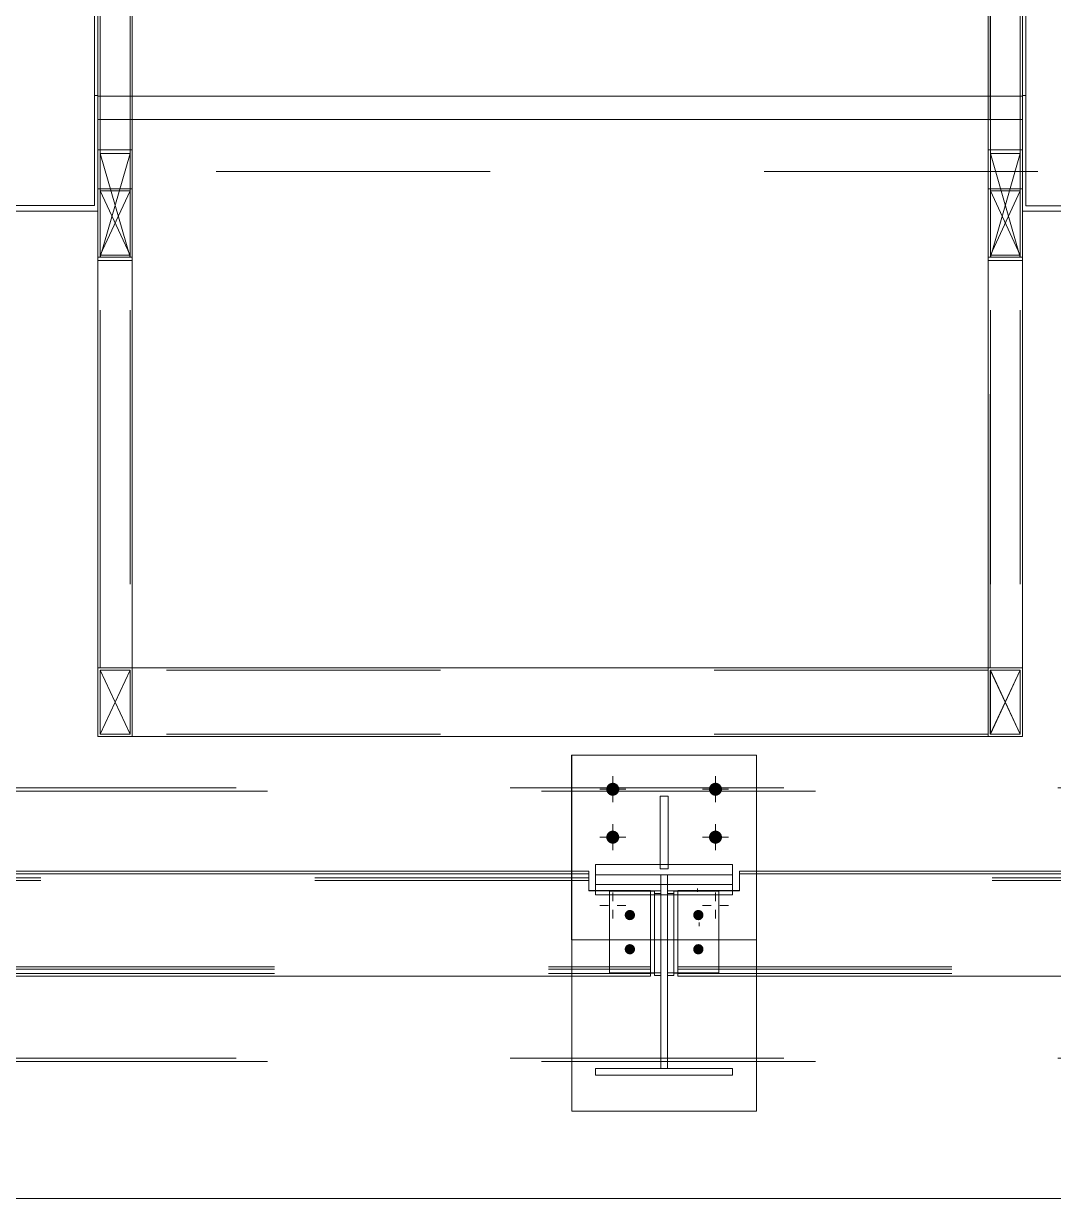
# Model space of a CAD drawing. Header units: millimetres. Extents: x 652937 to 1670132, y 1473552 to 2851037.
# Drawn here: x 663471.442 to 663472.947, y 1524461.732 to 1524463.448 of the extents above; entities that cross this region are included whole.
import ezdxf

# ---------------------------------------------------------------- set-up
doc = ezdxf.new("R2010")
doc.units = ezdxf.units.MM
doc.linetypes.add('XKITLINE00', pattern=[0])
doc.linetypes.add('XKITLINE02', pattern=[4, 2, -2])
doc.layers.add('Bolt', color=7, linetype='Continuous', lineweight=0)
doc.layers.add('Part', color=7, linetype='Continuous', lineweight=0)

# ---------------------------------------------------------------- blocks, each defined once
blk = doc.blocks.new('*A768424')
at = {"layer": 'Part', "color": 7, "linetype": 'XKITLINE02', "lineweight": 0}
blk.add_line((394.581399, 141.236798), (475.601482, 141.236798), dxfattribs=at)
blk = doc.blocks.new('*A889544')
at = {"layer": 'Part', "color": 7, "linetype": 'XKITLINE00', "lineweight": 0}
blk.add_line((475.101557, 133.736798), (440.581603, 133.736798), dxfattribs=at)
blk = doc.blocks.new('*A890545')
at = {"layer": 'Part', "color": 7, "linetype": 'XKITLINE02', "lineweight": 0}
for p, q in [((474.726496, 136.736798), (440.956029, 136.736798)), ((440.956029, 136.711798), (474.726495, 136.711798)), ((440.956029, 134.736798), (474.726496, 134.736798)), ((474.726495, 134.761798), (440.956126, 134.761798))]:
    blk.add_line(p, q, dxfattribs=at)
blk = doc.blocks.new('*A891546')
at = {"layer": 'Part', "color": 7, "linetype": 'XKITLINE00', "lineweight": 0}
for p, q in [((457.821599, 136.17576), (457.351563, 136.17576)), ((457.351563, 136.17576), (457.351732, 136.029384)), ((458.351563, 136.17576), (457.881599, 136.17576)), ((458.351563, 136.17576), (458.351732, 136.029381)), ((457.351563, 136.100657), (457.351645, 136.029384)), ((457.351732, 135.954281), (457.351732, 136.029384)), ((457.351732, 136.029384), (458.351732, 136.029381)), ((458.351732, 136.029381), (458.351732, 135.954278)), ((458.351732, 135.954278), (457.351732, 135.954281))]:
    blk.add_line(p, q, dxfattribs=at)
at = {"layer": 'Part', "color": 7, "linetype": 'XKITLINE02', "lineweight": 0}
for p, q in [((457.351563, 136.100657), (457.351563, 136.17576)), ((457.881599, 136.17576), (457.821599, 136.17576)), ((458.351563, 136.17576), (458.351563, 136.100657)), ((458.351563, 136.100657), (457.351563, 136.100657)), ((457.351645, 136.029384), (457.351732, 135.954281)), ((458.351563, 136.100657), (458.351732, 135.954278))]:
    blk.add_line(p, q, dxfattribs=at)
blk = doc.blocks.new('*A892547')
at = {"layer": 'Part', "color": 7, "linetype": 'XKITLINE00', "lineweight": 0}
for p, q in [((457.351563, 134.63681), (457.351563, 134.68681)), ((457.351563, 134.68681), (457.351732, 134.68681)), ((457.351563, 134.68681), (458.351732, 134.68681)), ((457.351732, 134.63681), (457.351732, 134.68681)), ((458.351732, 134.68681), (458.351732, 134.63681)), ((457.351563, 134.63681), (457.351732, 134.63681)), ((458.351732, 134.63681), (457.351563, 134.63681))]:
    blk.add_line(p, q, dxfattribs=at)
at = {"layer": 'Part', "color": 7, "linetype": 'XKITLINE02', "lineweight": 0}
for p, q in [((458.351563, 134.68681), (458.351732, 134.68681)), ((458.351563, 134.63681), (458.351563, 134.68681)), ((458.351563, 134.63681), (458.351732, 134.63681))]:
    blk.add_line(p, q, dxfattribs=at)
blk = doc.blocks.new('*A893548')
at = {"layer": 'Part', "color": 7, "linetype": 'XKITLINE00', "lineweight": 0}
for p, q in [((466.246617, 136.128559), (458.401617, 136.128559)), ((458.401617, 136.128559), (458.40164, 136.108933)), ((466.24664, 136.108933), (466.246617, 136.128559)), ((466.24664, 136.108933), (458.40164, 136.108933)), ((458.40164, 136.108933), (458.40164, 135.984105)), ((466.24664, 135.984105), (466.24664, 136.108933)), ((458.401638, 135.985675), (458.351732, 135.985675)), ((458.40164, 135.984105), (458.351732, 135.984105)), ((466.296732, 135.985675), (466.246638, 135.985675)), ((466.296732, 135.984105), (466.24664, 135.984105)), ((457.951638, 135.382506), (457.951638, 135.359961)), ((457.951638, 135.359961), (466.696656, 135.359961)), ((466.696656, 135.382506), (466.696656, 135.359961))]:
    blk.add_line(p, q, dxfattribs=at)
at = {"layer": 'Part', "color": 7, "linetype": 'XKITLINE02', "lineweight": 0}
for p, q in [((458.401617, 136.078628), (458.401617, 136.128559)), ((466.246617, 136.128559), (466.246617, 136.078628)), ((466.246617, 136.078628), (458.401617, 136.078628)), ((458.401638, 136.060572), (458.401617, 136.078628)), ((466.246638, 136.060572), (458.401638, 136.060572)), ((458.401638, 135.985675), (458.401638, 136.060572)), ((466.246617, 136.078628), (466.246638, 136.060572)), ((466.246638, 135.985675), (466.246638, 136.060572)), ((457.951638, 135.985675), (457.951636, 135.411463)), ((458.351732, 135.985675), (457.951638, 135.985675)), ((457.95164, 135.984105), (457.951638, 135.985675)), ((457.95164, 135.984105), (457.951638, 135.382506)), ((458.351732, 135.984105), (457.95164, 135.984105)), ((458.40164, 135.984105), (458.401638, 135.985675)), ((466.24664, 135.984105), (466.246638, 135.985675)), ((466.696656, 135.985675), (466.296732, 135.985675)), ((466.696658, 135.984105), (466.296732, 135.984105)), ((466.696654, 135.411463), (466.696656, 135.985675)), ((466.696656, 135.985675), (466.696658, 135.984105)), ((466.696658, 135.984105), (466.696656, 135.382506)), ((457.951636, 135.411463), (457.951615, 135.429519)), ((457.951615, 135.429519), (457.951615, 135.379587)), ((457.951615, 135.429519), (466.696633, 135.429519)), ((466.696633, 135.379587), (466.696633, 135.429519)), ((466.696633, 135.429519), (466.696654, 135.411463)), ((457.951615, 135.379587), (457.951638, 135.359961)), ((457.951615, 135.379587), (466.696633, 135.379587)), ((457.951636, 135.411463), (466.696654, 135.411463)), ((466.696633, 135.379587), (466.696656, 135.359961))]:
    blk.add_line(p, q, dxfattribs=at)
blk = doc.blocks.new('*A894549')
at = {"layer": 'Part', "color": 7, "linetype": 'XKITLINE02', "lineweight": 0}
for p, q in [((453.967769, 137.611803), (453.967631, 137.611803)), ((453.967631, 137.611803), (453.967646, 137.611803)), ((453.967631, 137.611803), (453.967631, 137.111803)), ((460.217645, 137.595803), (453.967632, 137.595803)), ((453.967632, 137.127803), (453.967632, 137.595803)), ((453.967645, 137.595803), (453.967645, 137.127803)), ((453.967646, 137.111803), (453.967646, 137.611803)), ((460.217631, 137.611803), (460.217646, 137.611803)), ((460.217631, 137.111803), (460.217631, 137.611803)), ((460.217632, 137.595803), (460.217632, 137.127803)), ((460.217645, 137.595803), (460.217632, 137.595803)), ((460.217645, 137.127803), (460.217645, 137.595803)), ((453.967769, 137.111803), (453.967631, 137.111803)), ((453.967631, 137.111803), (453.967646, 137.111803)), ((460.217645, 137.127803), (453.967632, 137.127803)), ((453.967646, 137.111803), (453.967769, 137.111803)), ((460.217632, 137.127803), (460.217645, 137.127803))]:
    blk.add_line(p, q, dxfattribs=at)
at = {"layer": 'Part', "color": 7, "linetype": 'XKITLINE00', "lineweight": 0}
for p, q in [((460.217646, 137.611803), (453.967769, 137.611803)), ((460.217646, 137.611803), (460.217646, 137.111803)), ((453.967769, 137.111803), (460.217646, 137.111803)), ((460.217646, 137.111803), (460.217631, 137.111803))]:
    blk.add_line(p, q, dxfattribs=at)
blk = doc.blocks.new('*A895550')
at = {"layer": 'Part', "color": 7, "linetype": 'XKITLINE00', "lineweight": 0}
for p, q in [((457.176583, 136.975781), (457.176576, 136.975781)), ((458.526583, 136.975781), (457.176583, 136.975781)), ((457.176583, 136.975781), (457.176583, 136.128559)), ((458.526576, 136.975781), (458.526583, 136.975781)), ((458.526583, 136.975781), (458.526583, 136.128559)), ((457.176583, 135.359961), (457.176583, 134.375781)), ((458.526583, 135.359961), (458.526583, 134.375781)), ((457.176583, 134.375781), (457.176576, 134.375781)), ((458.526583, 134.375781), (457.176583, 134.375781)), ((458.526576, 134.375781), (458.526583, 134.375781))]:
    blk.add_line(p, q, dxfattribs=at)
at = {"layer": 'Part', "color": 7, "linetype": 'XKITLINE02', "lineweight": 0}
for p, q in [((457.176576, 136.975781), (457.176576, 134.375781)), ((458.526576, 136.975781), (458.526576, 134.375781)), ((457.176583, 136.128559), (457.176583, 135.359961)), ((458.526583, 136.128559), (458.526583, 135.359961))]:
    blk.add_line(p, q, dxfattribs=at)
blk = doc.blocks.new('*A896551')
at = {"layer": 'Part', "color": 7, "linetype": 'XKITLINE02', "lineweight": 0}
for p, q in [((458.526517, 136.975781), (457.176515, 136.975781)), ((457.176515, 135.625782), (457.176515, 136.975781)), ((457.176517, 135.625782), (457.176517, 136.975781)), ((458.526515, 135.625782), (458.526515, 136.975781)), ((458.526517, 135.625782), (458.526517, 136.975781)), ((458.526517, 135.625782), (457.176515, 135.625782))]:
    blk.add_line(p, q, dxfattribs=at)
blk = doc.blocks.new('*A897552')
at = {"layer": 'Bolt'}
for points in [[(457.43, 136.735), (457.4327, 136.744), (457.4371, 136.7522), (457.443, 136.7594), (457.4502, 136.7653), (457.4584, 136.7697), (457.4673, 136.7724), (457.4766, 136.7733), (457.4858, 136.7724), (457.4948, 136.7697), (457.503, 136.7653), (457.5102, 136.7594), (457.5161, 136.7522), (457.5205, 136.744), (457.5232, 136.735), (457.5241, 136.7258), (457.5232, 136.7165), (457.5205, 136.7076), (457.5161, 136.6994), (457.5102, 136.6922), (457.503, 136.6863), (457.4948, 136.6819), (457.4858, 136.6792), (457.4766, 136.6783), (457.4673, 136.6792), (457.4584, 136.6819), (457.4502, 136.6863), (457.443, 136.6922), (457.4371, 136.6994), (457.4327, 136.7076), (457.43, 136.7165), (457.4291, 136.7258)], [(458.18, 136.735), (458.1827, 136.744), (458.1871, 136.7522), (458.193, 136.7594), (458.2002, 136.7653), (458.2084, 136.7697), (458.2173, 136.7724), (458.2266, 136.7733), (458.2358, 136.7724), (458.2448, 136.7697), (458.253, 136.7653), (458.2602, 136.7594), (458.2661, 136.7522), (458.2705, 136.744), (458.2732, 136.735), (458.2741, 136.7258), (458.2732, 136.7165), (458.2705, 136.7076), (458.2661, 136.6994), (458.2602, 136.6922), (458.253, 136.6863), (458.2448, 136.6819), (458.2358, 136.6792), (458.2266, 136.6783), (458.2173, 136.6792), (458.2084, 136.6819), (458.2002, 136.6863), (458.193, 136.6922), (458.1871, 136.6994), (458.1827, 136.7076), (458.18, 136.7165), (458.1791, 136.7258)], [(457.43, 136.385), (457.4327, 136.394), (457.4371, 136.4022), (457.443, 136.4094), (457.4502, 136.4153), (457.4584, 136.4197), (457.4673, 136.4224), (457.4766, 136.4233), (457.4858, 136.4224), (457.4948, 136.4197), (457.503, 136.4153), (457.5102, 136.4094), (457.5161, 136.4022), (457.5205, 136.394), (457.5232, 136.385), (457.5241, 136.3758), (457.5232, 136.3665), (457.5205, 136.3576), (457.5161, 136.3494), (457.5102, 136.3422), (457.503, 136.3363), (457.4948, 136.3319), (457.4858, 136.3292), (457.4766, 136.3283), (457.4673, 136.3292), (457.4584, 136.3319), (457.4502, 136.3363), (457.443, 136.3422), (457.4371, 136.3494), (457.4327, 136.3576), (457.43, 136.3665), (457.4291, 136.3758)], [(458.18, 136.385), (458.1827, 136.394), (458.1871, 136.4022), (458.193, 136.4094), (458.2002, 136.4153), (458.2084, 136.4197), (458.2173, 136.4224), (458.2266, 136.4233), (458.2358, 136.4224), (458.2448, 136.4197), (458.253, 136.4153), (458.2602, 136.4094), (458.2661, 136.4022), (458.2705, 136.394), (458.2732, 136.385), (458.2741, 136.3758), (458.2732, 136.3665), (458.2705, 136.3576), (458.2661, 136.3494), (458.2602, 136.3422), (458.253, 136.3363), (458.2448, 136.3319), (458.2358, 136.3292), (458.2266, 136.3283), (458.2173, 136.3292), (458.2084, 136.3319), (458.2002, 136.3363), (458.193, 136.3422), (458.1871, 136.3494), (458.1827, 136.3576), (458.18, 136.3665), (458.1791, 136.3758)]]:
    blk.add_hatch(color=7, dxfattribs=at).paths.add_polyline_path(points, flags=17)
at = {"layer": 'Bolt', "color": 7, "linetype": 'XKITLINE00', "lineweight": 0}
for p, q in [((457.4765, 136.6308), (457.4765, 136.8208)), ((458.2265, 136.6308), (458.2265, 136.8208)), ((457.3815, 136.7258), (457.5715, 136.7258)), ((458.1315, 136.7258), (458.3215, 136.7258)), ((457.4765, 136.2808), (457.4765, 136.4708)), ((458.2265, 136.2808), (458.2265, 136.4708)), ((457.3815, 136.3758), (457.5715, 136.3758)), ((458.1315, 136.3758), (458.3215, 136.3758)), ((457.4765, 135.9708), (457.4765, 135.9075)), ((458.2265, 135.9708), (458.2265, 135.9075)), ((457.3815, 135.8758), (457.4448, 135.8758)), ((457.5715, 135.8758), (457.5083, 135.8758)), ((458.1315, 135.8758), (458.1948, 135.8758)), ((458.3215, 135.8758), (458.2583, 135.8758)), ((457.4765, 135.7808), (457.4765, 135.8441)), ((458.2265, 135.7808), (458.2265, 135.8441))]:
    blk.add_line(p, q, dxfattribs=at)
blk = doc.blocks.new('*A898553')
at = {"layer": 'Part', "color": 7, "linetype": 'XKITLINE02', "lineweight": 0}
for p, q in [((457.876644, 135.384861), (457.876646, 135.984039)), ((458.251646, 135.984039), (457.876646, 135.984039)), ((457.876669, 135.964413), (457.876646, 135.984039)), ((457.876667, 135.365235), (457.876669, 135.964413)), ((457.876669, 135.964413), (457.921669, 135.964413)), ((457.921647, 135.382506), (457.921649, 135.981684)), ((457.921649, 135.981684), (458.251649, 135.981684)), ((457.921669, 135.964413), (457.921649, 135.981684)), ((457.921669, 135.964413), (457.921669, 135.95428)), ((458.251644, 135.384861), (458.251646, 135.984039)), ((458.251649, 135.981684), (458.251646, 135.984039)), ((458.251649, 135.981684), (458.251649, 135.954279)), ((457.876644, 135.384861), (458.251644, 135.384861)), ((457.876667, 135.365235), (457.876644, 135.384861)), ((457.876667, 135.365235), (457.876732, 135.365235)), ((457.921647, 135.382506), (457.921667, 135.365235)), ((458.251644, 135.384861), (458.251647, 135.382506))]:
    blk.add_line(p, q, dxfattribs=at)
at = {"layer": 'Part', "color": 7, "linetype": 'XKITLINE00', "lineweight": 0}
for p, q in [((457.921669, 135.95428), (457.921667, 135.365235)), ((458.251649, 135.954279), (458.251647, 135.382506)), ((457.876732, 135.365235), (457.921667, 135.365235)), ((458.251647, 135.382506), (457.921647, 135.382506))]:
    blk.add_line(p, q, dxfattribs=at)
blk = doc.blocks.new('*A944599')
at = {"layer": 'Part', "color": 7, "linetype": 'XKITLINE02', "lineweight": 0}
for p, q in [((453.692701, 142.802535), (453.692717, 142.272179)), ((453.717716, 142.260135), (453.717699, 142.791891)), ((453.692717, 142.272179), (453.692736, 141.759837)), ((453.717731, 141.83667), (453.717716, 142.260135)), ((453.717754, 142.185976), (453.717764, 141.923913)), ((453.717755, 141.252837), (453.717731, 141.83667)), ((453.692736, 141.759837), (453.692756, 141.267531)), ((453.692756, 141.267531), (453.692769, 140.988546)), ((453.717769, 140.947775), (453.717755, 141.252837))]:
    blk.add_line(p, q, dxfattribs=at)
at = {"layer": 'Part', "color": 7, "linetype": 'XKITLINE00', "lineweight": 0}
for p, q in [((453.69276, 142.014355), (453.692742, 142.501012)), ((453.717745, 142.417504), (453.717754, 142.185976)), ((453.692769, 141.793755), (453.69276, 142.014355)), ((453.717764, 141.923913), (453.717769, 141.793753)), ((453.692769, 140.988546), (453.692769, 141.793755)), ((453.717769, 141.793753), (453.692769, 141.793755)), ((453.717769, 140.947775), (453.717769, 141.793753)), ((452.967769, 140.947834), (453.717769, 140.947775)), ((452.992769, 140.988601), (453.692769, 140.988546))]:
    blk.add_line(p, q, dxfattribs=at)
blk = doc.blocks.new('*A946601')
at = {"layer": 'Part', "color": 7, "linetype": 'XKITLINE02', "lineweight": 0}
for p, q in [((460.467699, 142.791891), (460.467716, 142.260135)), ((460.492717, 142.272179), (460.492701, 142.802535)), ((460.467716, 142.260135), (460.467734, 141.746441)), ((460.492736, 141.759837), (460.492717, 142.272179)), ((460.467754, 142.185976), (460.46776, 142.014355)), ((460.46776, 142.014355), (460.467764, 141.923913)), ((460.467734, 141.746441), (460.467755, 141.252837)), ((460.492756, 141.267531), (460.492736, 141.759837)), ((460.492769, 140.988015), (460.492756, 141.267531)), ((460.467755, 141.252837), (460.467769, 140.947248))]:
    blk.add_line(p, q, dxfattribs=at)
at = {"layer": 'Part', "color": 7, "linetype": 'XKITLINE00', "lineweight": 0}
for p, q in [((460.492742, 142.501012), (460.49276, 142.014355)), ((460.467745, 142.417504), (460.467754, 142.185976)), ((460.49276, 142.014355), (460.492769, 141.793149)), ((460.467764, 141.923913), (460.467769, 141.793152)), ((460.467769, 141.793152), (460.467769, 140.947248)), ((460.492769, 141.793149), (460.467769, 141.793152)), ((460.492769, 140.988015), (460.492769, 141.793149)), ((460.467769, 140.947248), (461.217769, 140.947189)), ((460.492769, 140.988015), (461.192769, 140.98796))]:
    blk.add_line(p, q, dxfattribs=at)
blk = doc.blocks.new('*A947602')
at = {"layer": 'Part', "color": 7, "linetype": 'XKITLINE00', "lineweight": 0}
for p, q in [((460.467675, 149.786797), (453.717652, 149.786797)), ((453.717675, 146.836809), (453.717675, 149.786797)), ((460.467652, 149.786797), (460.467675, 149.786797)), ((460.467675, 149.786797), (460.467675, 146.836809)), ((453.717676, 146.259713), (453.717675, 146.836809)), ((460.467675, 146.836809), (460.467676, 146.259713)), ((453.717677, 146.068233), (453.717679, 145.685025)), ((460.467677, 146.068234), (460.467679, 145.685025)), ((453.717682, 145.45728), (453.717685, 145.115096)), ((460.467682, 145.45728), (460.467685, 145.115096)), ((453.717688, 144.874256), (453.717693, 144.552265)), ((460.467688, 144.874256), (460.467693, 144.552265)), ((453.717697, 144.306798), (453.717703, 143.998843)), ((460.467697, 144.306798), (460.467703, 143.998843)), ((453.717708, 143.753196), (453.717715, 143.457103)), ((460.467708, 143.753196), (460.467715, 143.457103)), ((453.717721, 143.21416), (453.717729, 142.929268)), ((460.467721, 143.21416), (460.467729, 142.929268)), ((453.717737, 142.691168), (453.717745, 142.417504)), ((460.467737, 142.691168), (460.467745, 142.417504)), ((453.717754, 142.185976), (453.717764, 141.923913)), ((460.467754, 142.185976), (460.467764, 141.923913)), ((453.717769, 141.788936), (460.467769, 141.788365)), ((453.717769, 141.617348), (453.717769, 141.788936)), ((460.467769, 141.616777), (460.467769, 141.788365)), ((460.467769, 141.616777), (453.717769, 141.617348))]:
    blk.add_line(p, q, dxfattribs=at)
at = {"layer": 'Part', "color": 7, "linetype": 'XKITLINE02', "lineweight": 0}
for p, q in [((453.717652, 148.536797), (453.717652, 149.786797)), ((460.467652, 148.536797), (460.467652, 149.786797)), ((453.717658, 148.536797), (453.717658, 149.686797)), ((453.717658, 149.686797), (453.717669, 149.686797)), ((453.717658, 149.686797), (460.467669, 149.686797)), ((453.717669, 149.686797), (453.717669, 146.83681)), ((460.467658, 148.536797), (460.467658, 149.686797)), ((460.467669, 149.686797), (460.467669, 146.83681)), ((460.467658, 148.536797), (453.717652, 148.536797)), ((460.467652, 148.536797), (460.467658, 148.536797)), ((453.717669, 146.83681), (453.71767, 146.24164)), ((460.46767, 146.271676), (460.467669, 146.83681)), ((453.71767, 146.24164), (453.717674, 145.649019)), ((453.717676, 146.259713), (453.717677, 146.068233)), ((460.467673, 145.708792), (460.46767, 146.271676)), ((460.467676, 146.259713), (460.467676, 146.24818)), ((460.467676, 146.24818), (460.467677, 146.068234)), ((453.717674, 145.649019), (453.717679, 145.061485)), ((453.717679, 145.685025), (453.717682, 145.45728)), ((460.467679, 145.15036), (460.467673, 145.708792)), ((460.467679, 145.685025), (460.46768, 145.662072)), ((460.46768, 145.662072), (460.467682, 145.45728)), ((460.467686, 144.598583), (460.467679, 145.15036)), ((453.717679, 145.061485), (453.717688, 144.481553)), ((453.717685, 145.115096), (453.717688, 144.874256)), ((460.467685, 145.115096), (460.467685, 145.080994)), ((460.467685, 145.080994), (460.467688, 144.874256)), ((453.717693, 144.552265), (453.717697, 144.306798)), ((460.467698, 143.911706), (460.467686, 144.598583)), ((460.467693, 144.552265), (460.467694, 144.507434)), ((453.717688, 144.481553), (453.717698, 143.911706)), ((460.467694, 144.507434), (460.467697, 144.306798)), ((453.717703, 143.998843), (453.717708, 143.753196)), ((460.467703, 143.998843), (460.467704, 143.94385)), ((460.467704, 143.94385), (460.467708, 143.753196)), ((453.717698, 143.911706), (453.717711, 143.354385)), ((460.467711, 143.354385), (460.467698, 143.911706)), ((453.717715, 143.457103), (453.717721, 143.21416)), ((460.467715, 143.457103), (460.467716, 143.392653)), ((453.717711, 143.354385), (453.717726, 142.811976)), ((460.467726, 142.811976), (460.467711, 143.354385)), ((460.467716, 143.392653), (460.467721, 143.21416)), ((453.717729, 142.929268), (453.717737, 142.691168)), ((460.467729, 142.929268), (460.467731, 142.856205)), ((453.717726, 142.811976), (453.717743, 142.286802)), ((460.467743, 142.286802), (460.467726, 142.811976)), ((460.467731, 142.856205), (460.467737, 142.691168)), ((453.717745, 142.417504), (453.717754, 142.185976)), ((460.467745, 142.417504), (460.467748, 142.336802)), ((460.467748, 142.336802), (460.467754, 142.185976)), ((453.717743, 142.286802), (453.717762, 141.781113)), ((460.467762, 141.781113), (460.467743, 142.286802)), ((453.717764, 141.923913), (453.717767, 141.83667)), ((460.467764, 141.923913), (460.467769, 141.793152)), ((453.717762, 141.781113), (453.717769, 141.617348)), ((453.717769, 141.793753), (453.717767, 141.83667)), ((453.717769, 141.793753), (453.717769, 141.788936)), ((460.467769, 141.616777), (460.467762, 141.781113)), ((460.467769, 141.793152), (460.467769, 141.788365))]:
    blk.add_line(p, q, dxfattribs=at)
blk = doc.blocks.new('*A952607')
at = {"layer": 'Bolt'}
for points in [[(457.6089, 135.8437), (457.616, 135.8416), (457.6224, 135.8381), (457.6281, 135.8335), (457.6328, 135.8278), (457.6363, 135.8213), (457.6384, 135.8143), (457.6391, 135.807), (457.6384, 135.7997), (457.6363, 135.7927), (457.6328, 135.7862), (457.6282, 135.7805), (457.6225, 135.7758), (457.616, 135.7724), (457.609, 135.7702), (457.6017, 135.7695), (457.5944, 135.7702), (457.5873, 135.7723), (457.5808, 135.7758), (457.5752, 135.7804), (457.5705, 135.7861), (457.567, 135.7926), (457.5649, 135.7996), (457.5641, 135.8069), (457.5649, 135.8142), (457.567, 135.8212), (457.5704, 135.8277), (457.5751, 135.8334), (457.5808, 135.8381), (457.5873, 135.8415), (457.5943, 135.8437), (457.6016, 135.8444)], [(457.6089, 135.594), (457.616, 135.5919), (457.6224, 135.5884), (457.6281, 135.5838), (457.6328, 135.5781), (457.6363, 135.5717), (457.6384, 135.5646), (457.6391, 135.5573), (457.6384, 135.55), (457.6363, 135.543), (457.6328, 135.5365), (457.6282, 135.5308), (457.6225, 135.5262), (457.616, 135.5227), (457.609, 135.5206), (457.6017, 135.5198), (457.5944, 135.5205), (457.5873, 135.5227), (457.5808, 135.5261), (457.5752, 135.5308), (457.5705, 135.5364), (457.567, 135.5429), (457.5649, 135.5499), (457.5641, 135.5572), (457.5649, 135.5645), (457.567, 135.5716), (457.5704, 135.5781), (457.5751, 135.5837), (457.5808, 135.5884), (457.5873, 135.5919), (457.5943, 135.594), (457.6016, 135.5947)]]:
    blk.add_hatch(color=7, dxfattribs=at).paths.add_polyline_path(points, flags=17)
at = {"layer": 'Bolt', "color": 7, "linetype": 'XKITLINE00', "lineweight": 0}
for p, q in [((457.6016, 135.8049), (457.6016, 135.8173)), ((457.6016, 135.5552), (457.6016, 135.5677))]:
    blk.add_line(p, q, dxfattribs=at)
blk = doc.blocks.new('*A1006661')
at = {"layer": 'Part', "color": 7, "linetype": 'XKITLINE02', "lineweight": 0}
for p, q in [((453.967661, 146.836801), (453.717661, 146.836801)), ((453.717661, 146.836801), (453.717661, 143.76488)), ((453.717662, 146.257558), (453.717661, 146.836801)), ((453.967661, 146.836801), (453.967661, 143.76488)), ((453.967661, 146.836801), (453.967662, 146.24818)), ((453.733661, 143.812091), (453.951661, 146.327673)), ((453.951661, 143.812091), (453.733661, 146.327673)), ((453.733661, 146.327673), (453.733661, 143.812091)), ((453.733661, 146.327673), (453.951661, 146.327673)), ((453.951661, 146.327673), (453.951661, 143.812091)), ((453.717666, 145.680602), (453.717662, 146.257558)), ((453.733662, 146.24818), (453.733665, 145.662072)), ((453.951665, 145.678597), (453.951662, 146.24818)), ((453.967662, 146.24818), (453.967666, 145.662072)), ((453.717671, 145.108209), (453.717666, 145.680602)), ((453.733665, 145.662072), (453.733671, 145.080994)), ((453.95167, 145.105211), (453.951665, 145.678597)), ((453.967666, 145.662072), (453.967672, 145.080994)), ((453.717679, 144.542637), (453.717671, 145.108209)), ((453.733671, 145.080994), (453.733678, 144.507434)), ((453.951678, 144.538658), (453.95167, 145.105211)), ((453.967672, 145.080994), (453.96768, 144.507434)), ((453.717689, 143.98612), (453.717679, 144.542637)), ((453.951688, 143.981175), (453.951678, 144.538658)), ((453.733678, 144.507434), (453.733689, 143.94385)), ((453.96768, 144.507434), (453.96769, 143.94385)), ((453.717701, 143.440853), (453.717689, 143.98612)), ((453.733689, 143.94385), (453.733701, 143.392653)), ((453.9517, 143.434963), (453.951688, 143.981175)), ((453.96769, 143.94385), (453.967702, 143.392653)), ((453.717661, 143.76488), (453.967661, 143.76488)), ((453.717661, 143.76488), (453.717672, 143.25679)), ((453.733661, 143.812091), (453.951661, 143.812091)), ((453.733673, 143.26268), (453.733661, 143.812091)), ((453.951661, 143.812091), (453.951673, 143.26268)), ((453.967672, 143.25679), (453.967661, 143.76488)), ((453.717715, 142.908988), (453.717701, 143.440853)), ((453.951714, 142.902175), (453.9517, 143.434963)), ((453.733701, 143.392653), (453.733715, 142.856205)), ((453.967702, 143.392653), (453.967716, 142.856205)), ((453.717672, 143.25679), (453.717687, 142.696098)), ((453.733688, 142.702911), (453.733673, 143.26268)), ((453.951673, 143.26268), (453.951688, 142.702911)), ((453.967687, 142.696098), (453.967672, 143.25679)), ((453.71773, 142.392624), (453.717715, 142.908988)), ((453.95173, 142.384916), (453.951714, 142.902175)), ((453.733715, 142.856205), (453.733731, 142.336802)), ((453.967716, 142.856205), (453.967732, 142.336802)), ((453.717687, 142.696098), (453.717704, 142.151747)), ((453.733705, 142.159455), (453.733688, 142.702911)), ((453.951688, 142.702911), (453.951705, 142.159455)), ((453.967704, 142.151747), (453.967687, 142.696098)), ((453.717748, 141.8938), (453.71773, 142.392624)), ((453.951748, 141.885227), (453.95173, 142.384916)), ((453.733731, 142.336802), (453.73375, 141.83667)), ((453.967732, 142.336802), (453.967751, 141.83667)), ((453.717704, 142.151747), (453.717723, 141.617348)), ((453.733724, 141.63446), (453.733705, 142.159455)), ((453.951705, 142.159455), (453.951724, 141.617328)), ((453.967723, 141.625886), (453.967704, 142.151747)), ((453.717768, 141.414483), (453.717748, 141.8938)), ((453.951767, 141.405079), (453.951748, 141.885227)), ((453.73375, 141.83667), (453.733769, 141.370157)), ((453.967751, 141.83667), (453.96776, 141.617326)), ((453.717723, 141.617348), (453.717744, 141.12059)), ((453.733744, 141.129995), (453.733724, 141.63446)), ((453.951724, 141.617328), (453.951744, 141.129995)), ((453.967744, 141.12059), (453.967723, 141.625886)), ((453.717769, 141.39625), (453.717768, 141.414483)), ((453.951769, 141.37014), (453.951767, 141.405079)), ((453.717744, 141.12059), (453.717769, 140.587716)), ((453.733767, 140.648053), (453.733744, 141.129995)), ((453.951744, 141.129995), (453.951769, 140.611882)), ((453.967766, 140.637854), (453.967744, 141.12059)), ((453.733769, 140.611897), (453.733767, 140.648053)), ((453.967769, 140.587699), (453.967766, 140.637854))]:
    blk.add_line(p, q, dxfattribs=at)
at = {"layer": 'Part', "color": 7, "linetype": 'XKITLINE00', "lineweight": 0}
for p, q in [((453.96776, 141.617326), (453.967769, 141.396231)), ((453.717769, 141.39625), (453.717769, 140.587716)), ((453.717769, 141.39625), (453.967769, 141.396231)), ((453.951769, 140.611882), (453.733769, 141.370157)), ((453.733769, 141.370157), (453.951769, 141.37014)), ((453.733769, 140.611897), (453.733769, 141.370157)), ((453.733769, 140.611897), (453.951769, 141.37014)), ((453.951769, 141.37014), (453.951769, 140.611882)), ((453.967769, 140.587699), (453.967769, 141.396231)), ((453.717769, 140.587716), (453.967769, 140.587699)), ((453.951769, 140.611882), (453.733769, 140.611897))]:
    blk.add_line(p, q, dxfattribs=at)
blk = doc.blocks.new('*A1007662')
at = {"layer": 'Part', "color": 7, "linetype": 'XKITLINE02', "lineweight": 0}
for p, q in [((453.717631, 148.224297), (453.717631, 137.611803)), ((453.717661, 148.224297), (453.717661, 140.947775)), ((453.733632, 137.611803), (453.733632, 148.224297)), ((453.73366, 148.224297), (453.73366, 137.611803)), ((453.951632, 148.224297), (453.951632, 137.611803)), ((453.95166, 148.224297), (453.95166, 137.611803)), ((453.967631, 148.224297), (453.967631, 137.611803)), ((453.967661, 148.224297), (453.967661, 140.587699)), ((453.717661, 137.611803), (453.967661, 137.611803))]:
    blk.add_line(p, q, dxfattribs=at)
at = {"layer": 'Part', "color": 7, "linetype": 'XKITLINE00', "lineweight": 0}
for p, q in [((453.717661, 140.947775), (453.717661, 137.611803)), ((453.967661, 140.587699), (453.967661, 137.611803)), ((453.717631, 137.611803), (453.717661, 137.611803)), ((453.717769, 137.611803), (453.717661, 137.611803))]:
    blk.add_line(p, q, dxfattribs=at)
blk = doc.blocks.new('*A1008663')
at = {"layer": 'Part', "color": 7, "linetype": 'XKITLINE00', "lineweight": 0}
for p, q in [((453.717631, 137.111803), (453.717631, 137.611803)), ((453.717769, 137.611803), (453.717661, 137.611803)), ((453.967769, 137.611803), (453.717769, 137.611803)), ((453.717769, 137.611803), (453.717769, 137.111803)), ((453.951769, 137.127803), (453.733769, 137.595803)), ((453.733769, 137.127803), (453.951769, 137.595803)), ((453.951769, 137.595803), (453.733769, 137.595803)), ((453.733769, 137.595803), (453.733769, 137.127803)), ((453.951631, 137.127803), (453.951631, 137.595803)), ((453.951769, 137.127803), (453.951769, 137.595803)), ((453.967769, 137.111803), (453.967769, 137.611803)), ((453.967769, 137.111803), (453.717631, 137.111803)), ((453.733769, 137.127803), (453.951769, 137.127803))]:
    blk.add_line(p, q, dxfattribs=at)
at = {"layer": 'Part', "color": 7, "linetype": 'XKITLINE02', "lineweight": 0}
for p, q in [((453.717661, 137.611803), (453.717631, 137.611803)), ((453.951631, 137.127803), (453.733631, 137.595803)), ((453.733631, 137.127803), (453.951631, 137.595803)), ((453.733631, 137.595803), (453.733769, 137.595803)), ((453.733631, 137.595803), (453.733631, 137.127803)), ((453.733769, 137.595803), (453.733631, 137.595803)), ((453.951631, 137.595803), (453.951769, 137.595803)), ((453.967631, 137.611803), (453.967631, 137.111803)), ((453.733631, 137.127803), (453.733769, 137.127803)), ((453.733631, 137.127803), (453.733769, 137.127803)), ((453.951631, 137.127803), (453.951769, 137.127803)), ((453.967631, 137.111803), (453.967769, 137.111803))]:
    blk.add_line(p, q, dxfattribs=at)
blk = doc.blocks.new('*A1009664')
at = {"layer": 'Part', "color": 7, "linetype": 'XKITLINE02', "lineweight": 0}
for p, q in [((457.826563, 136.100657), (457.826563, 135.365235)), ((457.876563, 136.100657), (457.826563, 136.100657)), ((457.826563, 136.100657), (457.826732, 135.954281)), ((457.876563, 134.68681), (457.876563, 136.100657)), ((457.876563, 136.100657), (457.876732, 135.954281)), ((457.826563, 134.68681), (457.826732, 134.68681)), ((457.826732, 134.68681), (457.826563, 134.68681))]:
    blk.add_line(p, q, dxfattribs=at)
at = {"layer": 'Part', "color": 7, "linetype": 'XKITLINE00', "lineweight": 0}
for p, q in [((457.826732, 134.68681), (457.826732, 135.954281)), ((457.826732, 135.954281), (457.876732, 135.954281)), ((457.876732, 135.954281), (457.876732, 134.68681)), ((457.826563, 135.365235), (457.826563, 134.68681)), ((457.876732, 134.68681), (457.826732, 134.68681))]:
    blk.add_line(p, q, dxfattribs=at)
blk = doc.blocks.new('*A1010665')
at = {"layer": 'Part', "color": 7, "linetype": 'XKITLINE00', "lineweight": 0}
for p, q in [((457.301617, 136.128559), (449.456617, 136.128559)), ((449.456617, 136.128559), (449.45664, 136.108933)), ((457.30164, 136.108933), (457.301617, 136.128559)), ((457.30164, 136.108933), (449.45664, 136.108933)), ((449.45664, 136.108933), (449.45664, 135.984105)), ((457.30164, 135.984105), (457.30164, 136.108933)), ((449.456638, 135.985675), (449.406732, 135.985675)), ((449.45664, 135.984105), (449.406732, 135.984105)), ((457.351732, 135.985675), (457.301638, 135.985675)), ((457.351732, 135.984105), (457.30164, 135.984105)), ((449.006638, 135.382506), (449.006638, 135.359961)), ((449.006638, 135.359961), (457.751656, 135.359961)), ((457.751656, 135.382506), (457.751656, 135.359961))]:
    blk.add_line(p, q, dxfattribs=at)
at = {"layer": 'Part', "color": 7, "linetype": 'XKITLINE02', "lineweight": 0}
for p, q in [((449.456617, 136.078628), (449.456617, 136.128559)), ((457.301617, 136.128559), (457.301617, 136.078628)), ((457.301617, 136.078628), (449.456617, 136.078628)), ((449.456638, 136.060572), (449.456617, 136.078628)), ((457.301638, 136.060572), (449.456638, 136.060572)), ((449.456638, 135.985675), (449.456638, 136.060572)), ((457.301617, 136.078628), (457.301638, 136.060572)), ((457.301638, 135.985675), (457.301638, 136.060572)), ((449.006638, 135.985675), (449.006636, 135.411463)), ((449.406732, 135.985675), (449.006638, 135.985675)), ((449.00664, 135.984105), (449.006638, 135.985675)), ((449.00664, 135.984105), (449.006638, 135.382506)), ((449.406732, 135.984105), (449.00664, 135.984105)), ((449.45664, 135.984105), (449.456638, 135.985675)), ((457.30164, 135.984105), (457.301638, 135.985675)), ((457.751656, 135.985675), (457.351732, 135.985675)), ((457.751658, 135.984105), (457.351732, 135.984105)), ((457.751654, 135.411463), (457.751656, 135.985675)), ((457.751656, 135.985675), (457.751658, 135.984105)), ((457.751658, 135.984105), (457.751656, 135.382506)), ((449.006636, 135.411463), (449.006615, 135.429519)), ((449.006615, 135.429519), (449.006615, 135.379587)), ((449.006615, 135.429519), (457.751633, 135.429519)), ((457.751633, 135.379587), (457.751633, 135.429519)), ((457.751633, 135.429519), (457.751654, 135.411463)), ((449.006615, 135.379587), (449.006638, 135.359961)), ((449.006615, 135.379587), (457.751633, 135.379587)), ((449.006636, 135.411463), (457.751654, 135.411463)), ((457.751633, 135.379587), (457.751656, 135.359961))]:
    blk.add_line(p, q, dxfattribs=at)
blk = doc.blocks.new('*A1011666')
at = {"layer": 'Part', "color": 7, "linetype": 'XKITLINE02', "lineweight": 0}
for p, q in [((453.717661, 141.111803), (453.717661, 140.947775)), ((453.967744, 141.111803), (453.717661, 141.111803)), ((453.717768, 140.611803), (453.717744, 141.111803)), ((453.951661, 140.627803), (453.733661, 141.095803)), ((453.733661, 140.627803), (453.951661, 141.095803)), ((453.951745, 141.095803), (453.733661, 141.095803)), ((453.733661, 141.095803), (453.733661, 140.627803)), ((453.733745, 141.095803), (453.733767, 140.627803)), ((453.951661, 141.095803), (453.951661, 140.627803)), ((453.951767, 140.627803), (453.951745, 141.095803)), ((453.967661, 140.611803), (453.967661, 141.111803)), ((453.967768, 140.611803), (453.967744, 141.111803)), ((453.967768, 140.611803), (453.717768, 140.611803)), ((453.733661, 140.627803), (453.951767, 140.627803))]:
    blk.add_line(p, q, dxfattribs=at)
at = {"layer": 'Part', "color": 7, "linetype": 'XKITLINE00', "lineweight": 0}
for p, q in [((453.717661, 140.947775), (453.717661, 140.611803)), ((453.717661, 140.611803), (453.717769, 140.611803)), ((453.717661, 140.611803), (453.717768, 140.611803))]:
    blk.add_line(p, q, dxfattribs=at)
blk = doc.blocks.new('*A1013668')
at = {"layer": 'Part', "color": 7, "linetype": 'XKITLINE00', "lineweight": 0}
for p, q in [((457.881593, 136.675757), (457.821563, 136.675757)), ((457.8216, 136.143625), (457.821593, 136.675757)), ((457.881563, 136.675757), (457.881593, 136.675757)), ((457.881593, 136.675757), (457.8816, 136.143625)), ((457.8816, 136.143625), (457.8216, 136.143625))]:
    blk.add_line(p, q, dxfattribs=at)
at = {"layer": 'Part', "color": 7, "linetype": 'XKITLINE02', "lineweight": 0}
for p, q in [((457.821563, 136.675757), (457.821563, 136.175757)), ((457.881563, 136.175757), (457.881563, 136.675757)), ((457.881563, 136.175757), (457.821563, 136.175757)), ((457.821563, 136.175757), (457.8216, 136.143625)), ((457.8816, 136.143625), (457.881563, 136.175757))]:
    blk.add_line(p, q, dxfattribs=at)
blk = doc.blocks.new('*A1014669')
at = {"layer": 'Bolt', "color": 7, "linetype": 'XKITLINE02', "lineweight": 0}
for p, q in [((458.096399, 135.975571), (458.096368, 136.001543)), ((458.10675, 135.726123), (458.10672, 135.752094))]:
    blk.add_line(p, q, dxfattribs=at)
blk = doc.blocks.new('*A1015670')
at = {"layer": 'Part', "color": 7, "linetype": 'XKITLINE02', "lineweight": 0}
for p, q in [((457.45164, 135.984039), (457.451638, 135.384861)), ((457.82664, 135.984039), (457.45164, 135.984039)), ((457.45164, 135.984039), (457.451642, 135.981684)), ((457.451642, 135.981684), (457.781642, 135.981684)), ((457.451642, 135.981684), (457.451642, 135.954281)), ((457.781642, 135.981684), (457.78164, 135.382506)), ((457.781642, 135.981684), (457.781662, 135.964413)), ((457.781662, 135.964413), (457.826662, 135.964413)), ((457.781662, 135.964413), (457.781662, 135.95428)), ((457.82664, 135.984039), (457.826638, 135.384861)), ((457.826662, 135.964413), (457.82664, 135.984039)), ((457.826662, 135.964413), (457.826662, 135.95428)), ((457.451638, 135.384861), (457.826638, 135.384861)), ((457.45164, 135.382506), (457.451638, 135.384861)), ((457.78166, 135.365235), (457.78164, 135.382506)), ((457.82666, 135.365235), (457.826638, 135.384861))]:
    blk.add_line(p, q, dxfattribs=at)
at = {"layer": 'Part', "color": 7, "linetype": 'XKITLINE00', "lineweight": 0}
for p, q in [((457.451642, 135.954281), (457.45164, 135.382506)), ((457.781662, 135.95428), (457.78166, 135.365235)), ((457.826662, 135.95428), (457.82666, 135.365235)), ((457.78164, 135.382506), (457.45164, 135.382506)), ((457.82666, 135.365235), (457.78166, 135.365235))]:
    blk.add_line(p, q, dxfattribs=at)
blk = doc.blocks.new('*A1016671')
at = {"layer": 'Bolt'}
for points in [[(458.1089, 135.8437), (458.116, 135.8416), (458.1224, 135.8381), (458.1281, 135.8335), (458.1328, 135.8278), (458.1363, 135.8213), (458.1384, 135.8143), (458.1391, 135.807), (458.1384, 135.7997), (458.1363, 135.7927), (458.1329, 135.7862), (458.1282, 135.7805), (458.1225, 135.7758), (458.116, 135.7724), (458.109, 135.7702), (458.1017, 135.7695), (458.0944, 135.7702), (458.0873, 135.7723), (458.0808, 135.7758), (458.0752, 135.7804), (458.0705, 135.7861), (458.067, 135.7926), (458.0649, 135.7996), (458.0641, 135.8069), (458.0649, 135.8142), (458.067, 135.8212), (458.0704, 135.8277), (458.0751, 135.8334), (458.0808, 135.8381), (458.0873, 135.8415), (458.0943, 135.8437), (458.1016, 135.8444)], [(458.1089, 135.594), (458.116, 135.5919), (458.1224, 135.5884), (458.1281, 135.5838), (458.1328, 135.5781), (458.1363, 135.5717), (458.1384, 135.5646), (458.1391, 135.5573), (458.1384, 135.55), (458.1363, 135.543), (458.1329, 135.5365), (458.1282, 135.5308), (458.1225, 135.5262), (458.116, 135.5227), (458.109, 135.5206), (458.1017, 135.5198), (458.0944, 135.5205), (458.0873, 135.5227), (458.0808, 135.5261), (458.0752, 135.5308), (458.0705, 135.5364), (458.067, 135.5429), (458.0649, 135.5499), (458.0641, 135.5572), (458.0649, 135.5645), (458.067, 135.5716), (458.0704, 135.5781), (458.0751, 135.5837), (458.0808, 135.5884), (458.0873, 135.5919), (458.0943, 135.594), (458.1016, 135.5947)]]:
    blk.add_hatch(color=7, dxfattribs=at).paths.add_polyline_path(points, flags=17)
at = {"layer": 'Bolt', "color": 7, "linetype": 'XKITLINE00', "lineweight": 0}
for p, q in [((458.1017, 135.8049), (458.1016, 135.8173)), ((458.1017, 135.5552), (458.1016, 135.5677))]:
    blk.add_line(p, q, dxfattribs=at)
blk = doc.blocks.new('*A1040695')
at = {"layer": 'Part', "color": 7, "linetype": 'XKITLINE02', "lineweight": 0}
for p, q in [((460.467661, 146.836801), (460.217661, 146.836801)), ((460.217661, 146.836801), (460.217661, 143.76488)), ((460.217662, 146.257558), (460.217661, 146.836801)), ((460.467661, 146.836801), (460.467661, 143.76488)), ((460.467661, 146.836801), (460.467662, 146.24818)), ((460.233661, 143.812091), (460.451661, 146.327673)), ((460.451661, 143.812091), (460.233661, 146.327673)), ((460.233661, 146.327673), (460.233661, 143.812091)), ((460.233661, 146.327673), (460.451661, 146.327673)), ((460.451661, 146.327673), (460.451661, 143.812091)), ((460.217666, 145.680602), (460.217662, 146.257558)), ((460.233661, 146.256554), (460.233665, 145.678597)), ((460.451665, 145.678597), (460.451661, 146.256554)), ((460.467662, 146.24818), (460.467666, 145.662072)), ((460.217671, 145.108209), (460.217666, 145.680602)), ((460.233665, 145.678597), (460.23367, 145.105211)), ((460.45167, 145.105211), (460.451665, 145.678597)), ((460.467666, 145.662072), (460.467672, 145.080994)), ((460.217679, 144.542637), (460.217671, 145.108209)), ((460.23367, 145.105211), (460.233678, 144.538658)), ((460.451678, 144.538658), (460.45167, 145.105211)), ((460.467672, 145.080994), (460.467679, 144.507434)), ((460.217689, 143.98612), (460.217679, 144.542637)), ((460.233678, 144.538658), (460.233688, 143.981175)), ((460.451688, 143.981175), (460.451678, 144.538658)), ((460.467679, 144.507434), (460.46769, 143.94385)), ((460.217701, 143.440853), (460.217689, 143.98612)), ((460.233688, 143.981175), (460.2337, 143.434963)), ((460.4517, 143.434963), (460.451688, 143.981175)), ((460.46769, 143.94385), (460.467702, 143.392653)), ((460.217661, 143.76488), (460.467661, 143.76488)), ((460.217661, 143.76488), (460.217672, 143.25679)), ((460.233661, 143.812091), (460.451661, 143.812091)), ((460.233673, 143.26268), (460.233661, 143.812091)), ((460.451661, 143.812091), (460.451673, 143.26268)), ((460.467672, 143.25679), (460.467661, 143.76488)), ((460.217715, 142.908988), (460.217701, 143.440853)), ((460.2337, 143.434963), (460.233714, 142.902175)), ((460.451714, 142.902175), (460.4517, 143.434963)), ((460.467702, 143.392653), (460.467716, 142.856205)), ((460.217672, 143.25679), (460.217687, 142.696098)), ((460.233688, 142.702911), (460.233673, 143.26268)), ((460.451673, 143.26268), (460.451688, 142.702911)), ((460.467687, 142.696098), (460.467672, 143.25679)), ((460.21773, 142.392624), (460.217715, 142.908988)), ((460.233714, 142.902175), (460.23373, 142.384916)), ((460.45173, 142.384916), (460.451714, 142.902175)), ((460.467716, 142.856205), (460.467732, 142.336802)), ((460.217687, 142.696098), (460.217704, 142.151747)), ((460.233705, 142.159455), (460.233688, 142.702911)), ((460.451688, 142.702911), (460.451705, 142.159455)), ((460.467704, 142.151747), (460.467687, 142.696098)), ((460.217748, 141.8938), (460.21773, 142.392624)), ((460.23373, 142.384916), (460.233749, 141.83667)), ((460.451747, 141.885227), (460.45173, 142.384916)), ((460.467732, 142.336802), (460.467751, 141.83667)), ((460.217704, 142.151747), (460.217723, 141.625886)), ((460.233724, 141.63446), (460.233705, 142.159455)), ((460.451705, 142.159455), (460.451724, 141.63446)), ((460.467723, 141.625886), (460.467704, 142.151747)), ((460.217748, 141.8938), (460.21776, 141.616798)), ((460.451767, 141.414483), (460.451747, 141.885227)), ((460.233749, 141.83667), (460.233769, 141.369649)), ((460.467751, 141.83667), (460.467769, 141.395723)), ((460.217723, 141.625886), (460.217744, 141.12059)), ((460.233744, 141.129995), (460.233724, 141.63446)), ((460.451724, 141.63446), (460.451744, 141.129995)), ((460.467744, 141.12059), (460.467723, 141.625886)), ((460.451769, 141.369632), (460.451767, 141.414483)), ((460.217744, 141.12059), (460.217769, 140.58727)), ((460.233767, 140.648053), (460.233744, 141.129995)), ((460.451744, 141.129995), (460.451769, 140.611436)), ((460.467766, 140.637854), (460.467744, 141.12059)), ((460.233769, 140.611451), (460.233767, 140.648053)), ((460.467769, 140.587252), (460.467766, 140.637854))]:
    blk.add_line(p, q, dxfattribs=at)
at = {"layer": 'Part', "color": 7, "linetype": 'XKITLINE00', "lineweight": 0}
for p, q in [((460.21776, 141.616798), (460.217768, 141.414483)), ((460.217769, 141.395743), (460.217768, 141.414483)), ((460.217769, 141.395743), (460.217769, 140.58727)), ((460.217769, 141.395743), (460.467769, 141.395723)), ((460.451769, 140.611436), (460.233769, 141.369649)), ((460.233769, 141.369649), (460.451769, 141.369632)), ((460.233769, 140.611451), (460.233769, 141.369649)), ((460.233769, 140.611451), (460.451769, 141.369632)), ((460.451769, 141.369632), (460.451769, 140.611436)), ((460.467769, 140.587252), (460.467769, 141.395723)), ((460.217769, 140.58727), (460.467769, 140.587252)), ((460.451769, 140.611436), (460.233769, 140.611451))]:
    blk.add_line(p, q, dxfattribs=at)
blk = doc.blocks.new('*A1041696')
at = {"layer": 'Part', "color": 7, "linetype": 'XKITLINE02', "lineweight": 0}
for p, q in [((460.217631, 148.224297), (460.217631, 137.611803)), ((460.217661, 148.224297), (460.217661, 141.616798)), ((460.233632, 137.611803), (460.233632, 148.224297)), ((460.23366, 148.224297), (460.23366, 137.611803)), ((460.451632, 148.224297), (460.451632, 137.611803)), ((460.45166, 148.224297), (460.45166, 137.611803)), ((460.467631, 148.224297), (460.467631, 137.611803)), ((460.467661, 148.224297), (460.467661, 140.587252)), ((460.217661, 137.611803), (460.467661, 137.611803))]:
    blk.add_line(p, q, dxfattribs=at)
at = {"layer": 'Part', "color": 7, "linetype": 'XKITLINE00', "lineweight": 0}
for p, q in [((460.217661, 141.616798), (460.217661, 137.611803)), ((460.467661, 140.587252), (460.467661, 137.611803)), ((460.217631, 137.611803), (460.217661, 137.611803)), ((460.217769, 137.611803), (460.217661, 137.611803))]:
    blk.add_line(p, q, dxfattribs=at)
blk = doc.blocks.new('*A1042697')
at = {"layer": 'Part', "color": 7, "linetype": 'XKITLINE02', "lineweight": 0}
for p, q in [((460.217631, 137.611803), (460.217631, 137.111803)), ((460.217646, 137.611803), (460.217631, 137.611803)), ((460.451631, 137.127803), (460.233631, 137.595803)), ((460.233631, 137.127803), (460.451631, 137.595803)), ((460.233631, 137.595803), (460.233769, 137.595803)), ((460.233631, 137.595803), (460.233631, 137.127803)), ((460.233769, 137.595803), (460.233631, 137.595803)), ((460.451631, 137.595803), (460.451769, 137.595803)), ((460.467631, 137.111803), (460.467631, 137.611803)), ((460.233631, 137.127803), (460.233769, 137.127803)), ((460.233631, 137.127803), (460.233769, 137.127803)), ((460.451631, 137.127803), (460.451769, 137.127803)), ((460.467631, 137.111803), (460.467769, 137.111803))]:
    blk.add_line(p, q, dxfattribs=at)
at = {"layer": 'Part', "color": 7, "linetype": 'XKITLINE00', "lineweight": 0}
for p, q in [((460.217769, 137.611803), (460.217646, 137.611803)), ((460.467769, 137.611803), (460.217769, 137.611803)), ((460.217769, 137.611803), (460.217769, 137.111803)), ((460.451769, 137.127803), (460.233769, 137.595803)), ((460.233769, 137.127803), (460.451769, 137.595803)), ((460.451769, 137.595803), (460.233769, 137.595803)), ((460.233769, 137.595803), (460.233769, 137.127803)), ((460.451631, 137.127803), (460.451631, 137.595803)), ((460.451769, 137.127803), (460.451769, 137.595803)), ((460.467769, 137.111803), (460.467769, 137.611803)), ((460.467769, 137.111803), (460.217631, 137.111803)), ((460.233769, 137.127803), (460.451769, 137.127803))]:
    blk.add_line(p, q, dxfattribs=at)
blk = doc.blocks.new('*A1068723')
at = {"layer": 'Part', "color": 7, "linetype": 'XKITLINE00', "lineweight": 0}
for q in [(460.217661, 141.111803), (460.217769, 140.611803), (460.217768, 140.611803)]:
    blk.add_line((460.217661, 140.611803), q, dxfattribs=at)
at = {"layer": 'Part', "color": 7, "linetype": 'XKITLINE02', "lineweight": 0}
for p, q in [((460.217661, 141.111803), (460.467744, 141.111803)), ((460.217768, 140.611803), (460.217744, 141.111803)), ((460.451661, 140.627803), (460.233661, 141.095803)), ((460.233661, 140.627803), (460.451661, 141.095803)), ((460.451745, 141.095803), (460.233661, 141.095803)), ((460.233661, 141.095803), (460.233661, 140.627803)), ((460.233745, 141.095803), (460.233767, 140.627803)), ((460.451661, 141.095803), (460.451661, 140.627803)), ((460.451767, 140.627803), (460.451745, 141.095803)), ((460.467661, 140.611803), (460.467661, 141.111803)), ((460.467768, 140.611803), (460.467744, 141.111803)), ((460.467768, 140.611803), (460.217768, 140.611803)), ((460.233661, 140.627803), (460.451767, 140.627803))]:
    blk.add_line(p, q, dxfattribs=at)
blk = doc.blocks.new('a2')
at = {"color": 7, "lineweight": 0, "xscale": 0.2, "yscale": 0.2, "zscale": 0.2}
for name in ['*A944599', '*A947602', '*A946601', '*A1007662', '*A1041696', '*A1006661', '*A1040695', '*A768424', '*A889544', '*A1011666', '*A1068723', '*A1008663', '*A894549', '*A1042697', '*A896551', '*A895550', '*A897552', '*A890545', '*A1013668', '*A891546', '*A1010665', '*A1009664', '*A893548', '*A1014669', '*A1015670', '*A898553', '*A952607', '*A1016671', '*A892547']:
    blk.add_blockref(name, (174008.504, -117199.2429), dxfattribs=at)

msp = doc.modelspace()

# ---------------------------------------------------------------- block references
at = {"color": 7}
msp.add_blockref('a2', (489372.3036, 1641634.2272), dxfattribs=at)

doc.saveas('drawing.dxf')
